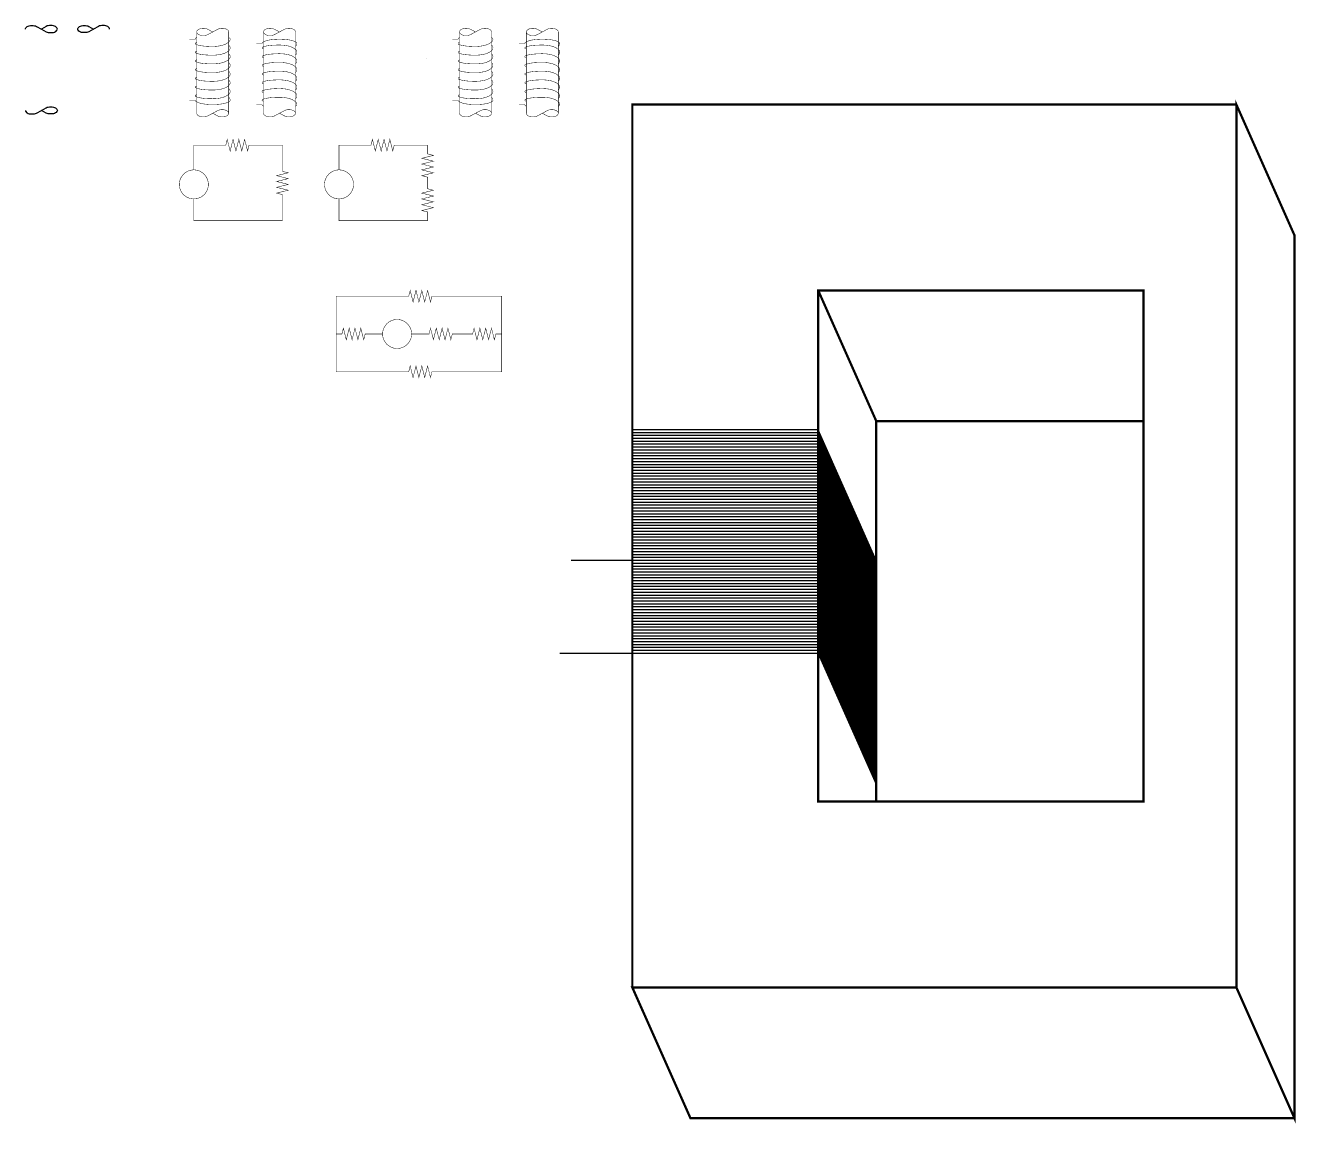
# Model space of a CAD drawing. Header units: inches. Extents: x 0 to 281, y -41 to 106.
# Drawn here: x 111.06 to 138.4, y 13.32 to 36.95 of the extents above; entities that cross this region are included whole.
import ezdxf

# ---------------------------------------------------------------- set-up
doc = ezdxf.new("R2010")
doc.units = ezdxf.units.IN
doc.header["$LTSCALE"] = 0.08
doc.header["$MEASUREMENT"] = 0

msp = doc.modelspace()

# ---------------------------------------------------------------- linework, layer by layer
for points in [[(111.062, 36.875, -0.161551), (111.071, 36.902, -0.106153), (111.104, 36.93, -0.070345), (111.147, 36.947, -0.056606), (111.203, 36.953, -0.056606), (111.26, 36.947, -0.065984), (111.3, 36.932), (111.406, 36.875), (111.512, 36.818, 0.065984), (111.553, 36.803, 0.056606), (111.609, 36.797, 0.056606), (111.666, 36.803, 0.070345), (111.709, 36.82, 0.106153), (111.741, 36.848, 0.161551), (111.75, 36.875, 0.161551), (111.741, 36.902, 0.106153), (111.709, 36.93, 0.070345), (111.666, 36.947, 0.056606), (111.609, 36.953, 0.056606), (111.553, 36.947, 0.065984), (111.512, 36.932), (111.406, 36.875)], [(112.875, 36.875, 0.161551), (112.866, 36.902, 0.106153), (112.834, 36.93, 0.070345), (112.791, 36.947, 0.056606), (112.734, 36.953, 0.056606), (112.678, 36.947, 0.065984), (112.637, 36.932), (112.531, 36.875), (112.425, 36.818, -0.065984), (112.385, 36.803, -0.056606), (112.328, 36.797, -0.056606), (112.272, 36.803, -0.070345), (112.229, 36.82, -0.106153), (112.196, 36.848, -0.161551), (112.188, 36.875, -0.161551), (112.196, 36.902, -0.106153), (112.229, 36.93, -0.070345), (112.272, 36.947, -0.056606), (112.328, 36.953, -0.056606), (112.385, 36.947, -0.065984), (112.425, 36.932), (112.531, 36.875)], [(111.062, 35.125, 0.161551), (111.071, 35.098, 0.106153), (111.104, 35.07, 0.070345), (111.147, 35.053, 0.056606), (111.203, 35.047, 0.056606), (111.26, 35.053, 0.065984), (111.3, 35.068), (111.406, 35.125), (111.512, 35.182, -0.065984), (111.553, 35.197, -0.056606), (111.609, 35.203, -0.056606), (111.666, 35.197, -0.070345), (111.709, 35.18, -0.106153), (111.741, 35.152, -0.161551), (111.75, 35.125, -0.161551), (111.741, 35.098, -0.106153), (111.709, 35.07, -0.070345), (111.666, 35.053, -0.056606), (111.609, 35.047, -0.056606), (111.553, 35.053, -0.065984), (111.512, 35.068), (111.406, 35.125)]]:
    msp.add_lwpolyline(points, format="xyb")
at = {"const_width": 0.01}
for points in [[(114.75, 36.692, 0.013361), (114.734, 36.683, 0.26275), (114.719, 36.656), (114.594, 36.656)], [(115.438, 36.812, 0.161551), (115.429, 36.84, 0.106153), (115.396, 36.868, 0.070345), (115.353, 36.884, 0.056606), (115.297, 36.891, 0.056606), (115.24, 36.884, 0.065984), (115.2, 36.869), (115.094, 36.812), (114.988, 36.756, -0.065984), (114.947, 36.741, -0.056606), (114.891, 36.734, -0.056606), (114.834, 36.741, -0.070345), (114.791, 36.757, -0.106153), (114.759, 36.785, -0.161551), (114.75, 36.812, -0.161551), (114.759, 36.84, -0.106153), (114.791, 36.868, -0.070345), (114.834, 36.884, -0.056606), (114.891, 36.891, -0.056606), (114.947, 36.884, -0.065984), (114.988, 36.869), (115.094, 36.812)], [(115.094, 36.5, 0.042752), (115.246, 36.513, 0.05603), (115.359, 36.546, 0.098709), (115.448, 36.605, 0.198145), (115.469, 36.656)], [(115.469, 36.656, 0.26275), (115.454, 36.683, 0.013361), (115.438, 36.692, 0.013361)], [(116.906, 36.562, 0.26275), (116.891, 36.589, 0.074651), (116.796, 36.629, 0.035463), (116.686, 36.648, 0.025802), (116.531, 36.656, 0.025802), (116.377, 36.648, 0.035463), (116.266, 36.629, 0.074651), (116.171, 36.589, 0.26275), (116.156, 36.562), (116.031, 36.562)], [(116.875, 36.812, 0.161551), (116.866, 36.84, 0.106153), (116.834, 36.868, 0.070345), (116.791, 36.884, 0.056606), (116.734, 36.891, 0.056606), (116.678, 36.884, 0.065984), (116.637, 36.869), (116.531, 36.812), (116.425, 36.756, -0.065984), (116.385, 36.741, -0.056606), (116.328, 36.734, -0.056606), (116.272, 36.741, -0.070345), (116.229, 36.757, -0.106153), (116.196, 36.785, -0.161551), (116.188, 36.812, -0.161551), (116.196, 36.84, -0.106153), (116.229, 36.868, -0.070345), (116.272, 36.884, -0.056606), (116.328, 36.891, -0.056606), (116.385, 36.884, -0.065984), (116.425, 36.869), (116.531, 36.812)], [(120.406, 36.692, 0.013361), (120.39, 36.683, 0.26275), (120.375, 36.656), (120.25, 36.656)], [(121.094, 36.812, 0.161551), (121.085, 36.84, 0.106153), (121.053, 36.868, 0.070345), (121.01, 36.884, 0.056606), (120.953, 36.891, 0.056606), (120.897, 36.884, 0.065984), (120.856, 36.869), (120.75, 36.812), (120.644, 36.756, -0.065984), (120.603, 36.741, -0.056606), (120.547, 36.734, -0.056606), (120.49, 36.741, -0.070345), (120.447, 36.757, -0.106153), (120.415, 36.785, -0.161551), (120.406, 36.812, -0.161551), (120.415, 36.84, -0.106153), (120.447, 36.868, -0.070345), (120.49, 36.884, -0.056606), (120.547, 36.891, -0.056606), (120.603, 36.884, -0.065984), (120.644, 36.869), (120.75, 36.812)], [(120.75, 36.5, 0.042752), (120.903, 36.513, 0.05603), (121.015, 36.546, 0.098709), (121.104, 36.605, 0.198145), (121.125, 36.656)], [(121.125, 36.656, 0.26275), (121.11, 36.683, 0.013361), (121.094, 36.692, 0.013361)], [(122.562, 36.562, 0.26275), (122.547, 36.589, 0.074651), (122.453, 36.629, 0.035463), (122.342, 36.648, 0.025802), (122.188, 36.656, 0.025802), (122.033, 36.648, 0.035463), (121.922, 36.629, 0.074651), (121.828, 36.589, 0.26275), (121.812, 36.562), (121.688, 36.562)], [(122.531, 36.812, 0.161551), (122.522, 36.84, 0.106153), (122.49, 36.868, 0.070345), (122.447, 36.884, 0.056606), (122.391, 36.891, 0.056606), (122.334, 36.884, 0.065984), (122.294, 36.869), (122.188, 36.812), (122.081, 36.756, -0.065984), (122.041, 36.741, -0.056606), (121.984, 36.734, -0.056606), (121.928, 36.741, -0.070345), (121.885, 36.757, -0.106153), (121.853, 36.785, -0.161551), (121.844, 36.812, -0.161551), (121.853, 36.84, -0.106153), (121.885, 36.868, -0.070345), (121.928, 36.884, -0.056606), (121.984, 36.891, -0.056606), (122.041, 36.884, -0.065984), (122.081, 36.869), (122.188, 36.812)], [(115.094, 36.5, -0.017233), (114.939, 36.505, -0.02406), (114.829, 36.518, -0.054403), (114.73, 36.546, -0.30612), (114.719, 36.562, -0.30612), (114.73, 36.579, -0.011378), (114.75, 36.587, -0.011378)], [(115.094, 36.312, -0.017233), (114.939, 36.318, -0.02406), (114.829, 36.331, -0.054403), (114.73, 36.359, -0.30612), (114.719, 36.375, -0.30612), (114.73, 36.391, -0.011378), (114.75, 36.399, -0.011378)], [(115.094, 36.312, 0.042752), (115.246, 36.326, 0.05603), (115.359, 36.358, 0.098709), (115.448, 36.418, 0.198145), (115.469, 36.469, 0.198145), (115.448, 36.52, 0.013016), (115.438, 36.529, 0.013016)], [(116.188, 36.445, -0.011378), (116.167, 36.452, -0.30612), (116.156, 36.469, -0.30612), (116.167, 36.485, -0.054403), (116.266, 36.513, -0.02406), (116.376, 36.526, -0.017233), (116.531, 36.531)], [(116.875, 36.314, 0.013016), (116.885, 36.324, 0.198145), (116.906, 36.375, 0.198145), (116.885, 36.426, 0.098709), (116.796, 36.485, 0.05603), (116.684, 36.518, 0.042752), (116.531, 36.531)], [(116.875, 36.502, 0.013016), (116.885, 36.512, 0.198145), (116.906, 36.562)], [(120.75, 36.5, -0.017233), (120.595, 36.505, -0.02406), (120.485, 36.518, -0.054403), (120.386, 36.546, -0.30612), (120.375, 36.562, -0.30612), (120.386, 36.579, -0.011378), (120.406, 36.587, -0.011378)], [(120.75, 36.312, -0.017233), (120.595, 36.318, -0.02406), (120.485, 36.331, -0.054403), (120.386, 36.359, -0.30612), (120.375, 36.375, -0.30612), (120.386, 36.391, -0.011378), (120.406, 36.399, -0.011378)], [(120.75, 36.312, 0.042752), (120.903, 36.326, 0.05603), (121.015, 36.358, 0.098709), (121.104, 36.418, 0.198145), (121.125, 36.469, 0.198145), (121.104, 36.52, 0.013016), (121.094, 36.529, 0.013016)], [(121.844, 36.445, -0.011378), (121.824, 36.452, -0.30612), (121.812, 36.469, -0.30612), (121.824, 36.485, -0.054403), (121.922, 36.513, -0.02406), (122.033, 36.526, -0.017233), (122.188, 36.531)], [(122.531, 36.314, 0.013016), (122.542, 36.324, 0.198145), (122.562, 36.375, 0.198145), (122.542, 36.426, 0.098709), (122.453, 36.485, 0.05603), (122.34, 36.518, 0.042752), (122.188, 36.531)], [(122.531, 36.502, 0.013016), (122.542, 36.512, 0.198145), (122.562, 36.562)], [(115.094, 36.125, -0.017233), (114.939, 36.13, -0.02406), (114.829, 36.143, -0.054403), (114.73, 36.171, -0.30612), (114.719, 36.188, -0.30612), (114.73, 36.204, -0.011378), (114.75, 36.212, -0.011378)], [(115.094, 36.125, 0.042752), (115.246, 36.138, 0.05603), (115.359, 36.171, 0.098709), (115.448, 36.23, 0.198145), (115.469, 36.281, 0.198145), (115.448, 36.332, 0.013016), (115.438, 36.342, 0.013016)], [(115.094, 35.938, 0.042752), (115.246, 35.951, 0.05603), (115.359, 35.983, 0.098709), (115.448, 36.043, 0.198145), (115.469, 36.094, 0.198145), (115.448, 36.145, 0.013016), (115.438, 36.154, 0.013016)], [(116.188, 36.257, -0.011378), (116.167, 36.265, -0.30612), (116.156, 36.281, -0.30612), (116.167, 36.298, -0.054403), (116.266, 36.325, -0.02406), (116.376, 36.338, -0.017233), (116.531, 36.344)], [(116.188, 36.07, -0.011378), (116.167, 36.077, -0.30612), (116.156, 36.094, -0.30612), (116.167, 36.11, -0.054403), (116.266, 36.138, -0.02406), (116.376, 36.151, -0.017233), (116.531, 36.156)], [(116.875, 36.127, 0.013016), (116.885, 36.137, 0.198145), (116.906, 36.188, 0.198145), (116.885, 36.238, 0.098709), (116.796, 36.298, 0.05603), (116.684, 36.331, 0.042752), (116.531, 36.344)], [(116.875, 35.939, 0.013016), (116.885, 35.949, 0.198145), (116.906, 36, 0.198145), (116.885, 36.051, 0.098709), (116.796, 36.11, 0.05603), (116.684, 36.143, 0.042752), (116.531, 36.156)], [(120.75, 36.125, -0.017233), (120.595, 36.13, -0.02406), (120.485, 36.143, -0.054403), (120.386, 36.171, -0.30612), (120.375, 36.188, -0.30612), (120.386, 36.204, -0.011378), (120.406, 36.212, -0.011378)], [(120.75, 36.125, 0.042752), (120.903, 36.138, 0.05603), (121.015, 36.171, 0.098709), (121.104, 36.23, 0.198145), (121.125, 36.281, 0.198145), (121.104, 36.332, 0.013016), (121.094, 36.342, 0.013016)], [(120.75, 35.938, 0.042752), (120.903, 35.951, 0.05603), (121.015, 35.983, 0.098709), (121.104, 36.043, 0.198145), (121.125, 36.094, 0.198145), (121.104, 36.145, 0.013016), (121.094, 36.154, 0.013016)], [(121.844, 36.257, -0.011378), (121.824, 36.265, -0.30612), (121.812, 36.281, -0.30612), (121.824, 36.298, -0.054403), (121.922, 36.325, -0.02406), (122.033, 36.338, -0.017233), (122.188, 36.344)], [(121.844, 36.07, -0.011378), (121.824, 36.077, -0.30612), (121.812, 36.094, -0.30612), (121.824, 36.11, -0.054403), (121.922, 36.138, -0.02406), (122.033, 36.151, -0.017233), (122.188, 36.156)], [(122.531, 36.127, 0.013016), (122.542, 36.137, 0.198145), (122.562, 36.188, 0.198145), (122.542, 36.238, 0.098709), (122.453, 36.298, 0.05603), (122.34, 36.331, 0.042752), (122.188, 36.344)], [(122.531, 35.939, 0.013016), (122.542, 35.949, 0.198145), (122.562, 36, 0.198145), (122.542, 36.051, 0.098709), (122.453, 36.11, 0.05603), (122.34, 36.143, 0.042752), (122.188, 36.156)], [(115.094, 35.938, -0.017233), (114.939, 35.943, -0.02406), (114.829, 35.956, -0.054403), (114.73, 35.984, -0.30612), (114.719, 36, -0.30612), (114.73, 36.016, -0.011378), (114.75, 36.024, -0.011378)], [(115.094, 35.75, -0.017233), (114.939, 35.755, -0.02406), (114.829, 35.768, -0.054403), (114.73, 35.796, -0.30612), (114.719, 35.812, -0.30612), (114.73, 35.829, -0.011378), (114.75, 35.837, -0.011378)], [(115.094, 35.75, 0.042752), (115.246, 35.763, 0.05603), (115.359, 35.796, 0.098709), (115.448, 35.855, 0.198145), (115.469, 35.906, 0.198145), (115.448, 35.957, 0.013016), (115.438, 35.967, 0.013016)], [(116.188, 35.882, -0.011378), (116.167, 35.89, -0.30612), (116.156, 35.906, -0.30612), (116.167, 35.923, -0.054403), (116.266, 35.95, -0.02406), (116.376, 35.963, -0.017233), (116.531, 35.969)], [(116.875, 35.752, 0.013016), (116.885, 35.762, 0.198145), (116.906, 35.812, 0.198145), (116.885, 35.863, 0.098709), (116.796, 35.923, 0.05603), (116.684, 35.956, 0.042752), (116.531, 35.969)], [(120.75, 35.938, -0.017233), (120.595, 35.943, -0.02406), (120.485, 35.956, -0.054403), (120.386, 35.984, -0.30612), (120.375, 36, -0.30612), (120.386, 36.016, -0.011378), (120.406, 36.024, -0.011378)], [(120.75, 35.75, -0.017233), (120.595, 35.755, -0.02406), (120.485, 35.768, -0.054403), (120.386, 35.796, -0.30612), (120.375, 35.812, -0.30612), (120.386, 35.829, -0.011378), (120.406, 35.837, -0.011378)], [(120.75, 35.75, 0.042752), (120.903, 35.763, 0.05603), (121.015, 35.796, 0.098709), (121.104, 35.855, 0.198145), (121.125, 35.906, 0.198145), (121.104, 35.957, 0.013016), (121.094, 35.967, 0.013016)], [(121.844, 35.882, -0.011378), (121.824, 35.89, -0.30612), (121.812, 35.906, -0.30612), (121.824, 35.923, -0.054403), (121.922, 35.95, -0.02406), (122.033, 35.963, -0.017233), (122.188, 35.969)], [(122.531, 35.752, 0.013016), (122.542, 35.762, 0.198145), (122.562, 35.812, 0.198145), (122.542, 35.863, 0.098709), (122.453, 35.923, 0.05603), (122.34, 35.956, 0.042752), (122.188, 35.969)], [(115.094, 35.562, -0.017233), (114.939, 35.568, -0.02406), (114.829, 35.581, -0.054403), (114.73, 35.609, -0.30612), (114.719, 35.625, -0.30612), (114.73, 35.641, -0.011378), (114.75, 35.649, -0.011378)], [(115.094, 35.562, 0.042752), (115.246, 35.576, 0.05603), (115.359, 35.608, 0.098709), (115.448, 35.668, 0.198145), (115.469, 35.719, 0.198145), (115.448, 35.77, 0.013016), (115.438, 35.779, 0.013016)], [(115.094, 35.375, 0.042752), (115.246, 35.388, 0.05603), (115.359, 35.421, 0.098709), (115.448, 35.48, 0.198145), (115.469, 35.531, 0.198145), (115.448, 35.582, 0.013016), (115.438, 35.592, 0.013016)], [(116.188, 35.695, -0.011378), (116.167, 35.702, -0.30612), (116.156, 35.719, -0.30612), (116.167, 35.735, -0.054403), (116.266, 35.763, -0.02406), (116.376, 35.776, -0.017233), (116.531, 35.781)], [(116.188, 35.507, -0.011378), (116.167, 35.515, -0.30612), (116.156, 35.531, -0.30612), (116.167, 35.548, -0.054403), (116.266, 35.575, -0.02406), (116.376, 35.588, -0.017233), (116.531, 35.594)], [(116.875, 35.564, 0.013016), (116.885, 35.574, 0.198145), (116.906, 35.625, 0.198145), (116.885, 35.676, 0.098709), (116.796, 35.735, 0.05603), (116.684, 35.768, 0.042752), (116.531, 35.781)], [(116.875, 35.377, 0.013016), (116.885, 35.387, 0.198145), (116.906, 35.438, 0.198145), (116.885, 35.488, 0.098709), (116.796, 35.548, 0.05603), (116.684, 35.581, 0.042752), (116.531, 35.594)], [(120.75, 35.562, -0.017233), (120.595, 35.568, -0.02406), (120.485, 35.581, -0.054403), (120.386, 35.609, -0.30612), (120.375, 35.625, -0.30612), (120.386, 35.641, -0.011378), (120.406, 35.649, -0.011378)], [(120.75, 35.562, 0.042752), (120.903, 35.576, 0.05603), (121.015, 35.608, 0.098709), (121.104, 35.668, 0.198145), (121.125, 35.719, 0.198145), (121.104, 35.77, 0.013016), (121.094, 35.779, 0.013016)], [(120.75, 35.375, 0.042752), (120.903, 35.388, 0.05603), (121.015, 35.421, 0.098709), (121.104, 35.48, 0.198145), (121.125, 35.531, 0.198145), (121.104, 35.582, 0.013016), (121.094, 35.592, 0.013016)], [(121.844, 35.695, -0.011378), (121.824, 35.702, -0.30612), (121.812, 35.719, -0.30612), (121.824, 35.735, -0.054403), (121.922, 35.763, -0.02406), (122.033, 35.776, -0.017233), (122.188, 35.781)], [(121.844, 35.507, -0.011378), (121.824, 35.515, -0.30612), (121.812, 35.531, -0.30612), (121.824, 35.548, -0.054403), (121.922, 35.575, -0.02406), (122.033, 35.588, -0.017233), (122.188, 35.594)], [(122.531, 35.564, 0.013016), (122.542, 35.574, 0.198145), (122.562, 35.625, 0.198145), (122.542, 35.676, 0.098709), (122.453, 35.735, 0.05603), (122.34, 35.768, 0.042752), (122.188, 35.781)], [(122.531, 35.377, 0.013016), (122.542, 35.387, 0.198145), (122.562, 35.438, 0.198145), (122.542, 35.488, 0.098709), (122.453, 35.548, 0.05603), (122.34, 35.581, 0.042752), (122.188, 35.594)], [(115.469, 35.344, -0.26275), (115.454, 35.317, -0.074651), (115.359, 35.277, -0.035463), (115.248, 35.258, -0.025802), (115.094, 35.25, -0.025802), (114.939, 35.258, -0.035463), (114.829, 35.277, -0.074651), (114.734, 35.317, -0.26275), (114.719, 35.344), (114.594, 35.344)], [(115.094, 35.375, -0.017233), (114.939, 35.38, -0.02406), (114.829, 35.393, -0.054403), (114.73, 35.421, -0.30612), (114.719, 35.438, -0.30612), (114.73, 35.454, -0.011378), (114.75, 35.462, -0.011378)], [(115.469, 35.344, 0.198145), (115.448, 35.395, 0.013016), (115.438, 35.404, 0.013016)], [(116.188, 35.32, -0.011378), (116.167, 35.327, -0.30612), (116.156, 35.344, -0.30612), (116.167, 35.36, -0.054403), (116.266, 35.388, -0.02406), (116.376, 35.401, -0.017233), (116.531, 35.406)], [(116.906, 35.25, 0.198145), (116.885, 35.301, 0.098709), (116.796, 35.36, 0.05603), (116.684, 35.393, 0.042752), (116.531, 35.406)], [(121.125, 35.344, -0.26275), (121.11, 35.317, -0.074651), (121.015, 35.277, -0.035463), (120.904, 35.258, -0.025802), (120.75, 35.25, -0.025802), (120.596, 35.258, -0.035463), (120.485, 35.277, -0.074651), (120.39, 35.317, -0.26275), (120.375, 35.344), (120.25, 35.344)], [(120.75, 35.375, -0.017233), (120.595, 35.38, -0.02406), (120.485, 35.393, -0.054403), (120.386, 35.421, -0.30612), (120.375, 35.438, -0.30612), (120.386, 35.454, -0.011378), (120.406, 35.462, -0.011378)], [(121.125, 35.344, 0.198145), (121.104, 35.395, 0.013016), (121.094, 35.404, 0.013016)], [(121.844, 35.32, -0.011378), (121.824, 35.327, -0.30612), (121.812, 35.344, -0.30612), (121.824, 35.36, -0.054403), (121.922, 35.388, -0.02406), (122.033, 35.401, -0.017233), (122.188, 35.406)], [(122.562, 35.25, 0.198145), (122.542, 35.301, 0.098709), (122.453, 35.36, 0.05603), (122.34, 35.393, 0.042752), (122.188, 35.406)], [(114.75, 35.062, 0.161551), (114.759, 35.035, 0.106153), (114.791, 35.007, 0.070345), (114.834, 34.991, 0.056606), (114.891, 34.984, 0.056606), (114.947, 34.991, 0.065984), (114.988, 35.006), (115.094, 35.062), (115.2, 35.119, -0.065984), (115.24, 35.134, -0.056606), (115.297, 35.141, -0.056606), (115.353, 35.134, -0.070345), (115.396, 35.118, -0.106153), (115.429, 35.09, -0.161551), (115.438, 35.062, -0.161551), (115.429, 35.035, -0.106153), (115.396, 35.007, -0.070345), (115.353, 34.991, -0.056606), (115.297, 34.984, -0.056606), (115.24, 34.991, -0.065984), (115.2, 35.006), (115.094, 35.062)], [(116.188, 35.214, -0.013361), (116.171, 35.223, -0.26275), (116.156, 35.25), (116.031, 35.25)], [(116.188, 35.062, 0.161551), (116.196, 35.035, 0.106153), (116.229, 35.007, 0.070345), (116.272, 34.991, 0.056606), (116.328, 34.984, 0.056606), (116.385, 34.991, 0.065984), (116.425, 35.006), (116.531, 35.062), (116.637, 35.119, -0.065984), (116.678, 35.134, -0.056606), (116.734, 35.141, -0.056606), (116.791, 35.134, -0.070345), (116.834, 35.118, -0.106153), (116.866, 35.09, -0.161551), (116.875, 35.062, -0.161551), (116.866, 35.035, -0.106153), (116.834, 35.007, -0.070345), (116.791, 34.991, -0.056606), (116.734, 34.984, -0.056606), (116.678, 34.991, -0.065984), (116.637, 35.006), (116.531, 35.062)], [(116.906, 35.25, -0.26275), (116.891, 35.223, -0.013361), (116.875, 35.214, -0.013361)], [(120.406, 35.062, 0.161551), (120.415, 35.035, 0.106153), (120.447, 35.007, 0.070345), (120.49, 34.991, 0.056606), (120.547, 34.984, 0.056606), (120.603, 34.991, 0.065984), (120.644, 35.006), (120.75, 35.062), (120.856, 35.119, -0.065984), (120.897, 35.134, -0.056606), (120.953, 35.141, -0.056606), (121.01, 35.134, -0.070345), (121.053, 35.118, -0.106153), (121.085, 35.09, -0.161551), (121.094, 35.062, -0.161551), (121.085, 35.035, -0.106153), (121.053, 35.007, -0.070345), (121.01, 34.991, -0.056606), (120.953, 34.984, -0.056606), (120.897, 34.991, -0.065984), (120.856, 35.006), (120.75, 35.062)], [(121.844, 35.214, -0.013361), (121.828, 35.223, -0.26275), (121.812, 35.25), (121.688, 35.25)], [(121.844, 35.062, 0.161551), (121.853, 35.035, 0.106153), (121.885, 35.007, 0.070345), (121.928, 34.991, 0.056606), (121.984, 34.984, 0.056606), (122.041, 34.991, 0.065984), (122.081, 35.006), (122.188, 35.062), (122.294, 35.119, -0.065984), (122.334, 35.134, -0.056606), (122.391, 35.141, -0.056606), (122.447, 35.134, -0.070345), (122.49, 35.118, -0.106153), (122.522, 35.09, -0.161551), (122.531, 35.062, -0.161551), (122.522, 35.035, -0.106153), (122.49, 35.007, -0.070345), (122.447, 34.991, -0.056606), (122.391, 34.984, -0.056606), (122.334, 34.991, -0.065984), (122.294, 35.006), (122.188, 35.062)], [(122.562, 35.25, -0.26275), (122.547, 35.223, -0.013361), (122.531, 35.214, -0.013361)]]:
    msp.add_lwpolyline(points, format="xyb", dxfattribs=at)
for points, const_width in [([(114.75, 36.812), (114.75, 35.062)], 0.01), ([(115.438, 36.812), (115.438, 35.062)], 0.01), ([(116.188, 36.812), (116.188, 35.062)], 0.01), ([(116.875, 36.812), (116.875, 35.062)], 0.01), ([(120.406, 36.812), (120.406, 35.062)], 0.01), ([(121.094, 36.812), (121.094, 35.062)], 0.01), ([(121.844, 36.812), (121.844, 35.062)], 0.01), ([(122.531, 36.812), (122.531, 35.062)], 0.01), ([(124.125, 16.25), (124.125, 35.25), (137.125, 35.25)], 0.05), ([(115.312, 34.375), (115.375, 34.375), (115.406, 34.5), (115.469, 34.25), (115.531, 34.5), (115.594, 34.25), (115.656, 34.5), (115.719, 34.25), (115.781, 34.5), (115.844, 34.25), (115.875, 34.375), (115.938, 34.375)], 0.01), ([(118.438, 34.375), (118.5, 34.375), (118.531, 34.5), (118.594, 34.25), (118.656, 34.5), (118.719, 34.25), (118.781, 34.5), (118.844, 34.25), (118.906, 34.5), (118.969, 34.25), (119, 34.375), (119.062, 34.375)], 0.01), ([(114.688, 33.844), (114.688, 34.375), (115.312, 34.375)], 0.01), ([(115.938, 34.375), (116.594, 34.375), (116.594, 33.875)], 0.01), ([(117.812, 33.844), (117.812, 34.375), (118.438, 34.375)], 0.01), ([(119.062, 34.375), (119.719, 34.375)], 0.01), ([(119.719, 33.625), (119.719, 33.688), (119.594, 33.719), (119.844, 33.781), (119.594, 33.844), (119.844, 33.906), (119.594, 33.969), (119.844, 34.031), (119.594, 34.094), (119.844, 34.156), (119.719, 34.188), (119.719, 34.25)], 0.01), ([(119.719, 34.375), (119.719, 34.25)], 0.01), ([(116.594, 33.25), (116.594, 33.312), (116.469, 33.344), (116.719, 33.406), (116.469, 33.469), (116.719, 33.531), (116.469, 33.594), (116.719, 33.656), (116.469, 33.719), (116.719, 33.781), (116.594, 33.812), (116.594, 33.875)], 0.01), ([(119.719, 33.625), (119.719, 33.5)], 0.01), ([(119.719, 32.875), (119.719, 32.938), (119.594, 32.969), (119.844, 33.031), (119.594, 33.094), (119.844, 33.156), (119.594, 33.219), (119.844, 33.281), (119.594, 33.344), (119.844, 33.406), (119.719, 33.438), (119.719, 33.5)], 0.01), ([(116.594, 32.75), (114.688, 32.75), (114.688, 33.219)], 0.01), ([(116.594, 33.25), (116.594, 32.75)], 0.01), ([(119.719, 32.75), (117.812, 32.75), (117.812, 33.219)], 0.01), ([(119.719, 32.875), (119.719, 32.75)], 0.01), ([(119.25, 31.125), (119.312, 31.125), (119.344, 31.25), (119.406, 31), (119.469, 31.25), (119.531, 31), (119.594, 31.25), (119.656, 31), (119.719, 31.25), (119.781, 31), (119.812, 31.125), (119.875, 31.125)], 0.01), ([(128.125, 31.25), (129.375, 28.438), (135.125, 28.438)], 0.05), ([(117.812, 30.312), (117.75, 30.312), (117.75, 31.125), (119.25, 31.125)], 0.01), ([(121.25, 30.312), (121.312, 30.312), (121.312, 31.125), (119.875, 31.125)], 0.01), ([(117.812, 30.312), (117.875, 30.312), (117.906, 30.438), (117.969, 30.188), (118.031, 30.438), (118.094, 30.188), (118.156, 30.438), (118.219, 30.188), (118.281, 30.438), (118.344, 30.188), (118.375, 30.312), (118.438, 30.312)], 0.01), ([(119.688, 30.312), (119.75, 30.312), (119.781, 30.438), (119.844, 30.188), (119.906, 30.438), (119.969, 30.188), (120.031, 30.438), (120.094, 30.188), (120.156, 30.438), (120.219, 30.188), (120.25, 30.312), (120.312, 30.312)], 0.01), ([(120.625, 30.312), (120.688, 30.312), (120.719, 30.438), (120.781, 30.188), (120.844, 30.438), (120.906, 30.188), (120.969, 30.438), (121.031, 30.188), (121.094, 30.438), (121.156, 30.188), (121.188, 30.312), (121.25, 30.312)], 0.01), ([(117.75, 30.312), (117.75, 29.5), (119.25, 29.5)], 0.01), ([(118.75, 30.312), (118.438, 30.312)], 0.01), ([(119.375, 30.312), (119.688, 30.312)], 0.01), ([(121.312, 30.312), (121.312, 29.5), (119.875, 29.5)], 0.01), ([(120.312, 30.312), (120.625, 30.312)], 0.01), ([(119.25, 29.5), (119.312, 29.5), (119.344, 29.625), (119.406, 29.375), (119.469, 29.625), (119.531, 29.375), (119.594, 29.625), (119.656, 29.375), (119.719, 29.625), (119.781, 29.375), (119.812, 29.5), (119.875, 29.5)], 0.01), ([(129.375, 28.438), (129.375, 20.25)], 0.05), ([(137.125, 16.25), (124.125, 16.25), (125.375, 13.438), (138.375, 13.438)], 0.05)]:
    msp.add_lwpolyline(points, dxfattribs=dict(const_width=const_width))
for points in [[(119.688, 36.25), (119.688, 36.25)], [(129.375, 25.438), (128.125, 28.25), (124.125, 28.25)], [(129.375, 25.375), (128.125, 28.188), (124.125, 28.188)], [(129.375, 25.312), (128.125, 28.125), (124.125, 28.125)], [(129.375, 25.25), (128.125, 28.062), (124.125, 28.062)], [(129.375, 25.188), (128.125, 28), (124.125, 28)], [(129.375, 25.125), (128.125, 27.938), (124.125, 27.938)], [(129.375, 25.062), (128.125, 27.875), (124.125, 27.875)], [(129.375, 25), (128.125, 27.812), (124.125, 27.812)], [(129.375, 24.938), (128.125, 27.75), (124.125, 27.75)], [(129.375, 24.875), (128.125, 27.688), (124.125, 27.688)], [(129.375, 24.812), (128.125, 27.625), (124.125, 27.625)], [(129.375, 24.75), (128.125, 27.562), (124.125, 27.562)], [(129.375, 24.688), (128.125, 27.5), (124.125, 27.5)], [(129.375, 24.625), (128.125, 27.438), (124.125, 27.438)], [(129.375, 24.562), (128.125, 27.375), (124.125, 27.375)], [(129.375, 24.5), (128.125, 27.312), (124.125, 27.312)], [(129.375, 24.438), (128.125, 27.25), (124.125, 27.25)], [(129.375, 24.375), (128.125, 27.188), (124.125, 27.188)], [(129.375, 24.312), (128.125, 27.125), (124.125, 27.125)], [(129.375, 24.25), (128.125, 27.062), (124.125, 27.062)], [(129.375, 24.188), (128.125, 27), (124.125, 27)], [(129.375, 24.125), (128.125, 26.938), (124.125, 26.938)], [(129.375, 24.062), (128.125, 26.875), (124.125, 26.875)], [(129.375, 24), (128.125, 26.812), (124.125, 26.812)], [(129.375, 23.938), (128.125, 26.75), (124.125, 26.75)], [(129.375, 23.875), (128.125, 26.688), (124.125, 26.688)], [(129.375, 23.812), (128.125, 26.625), (124.125, 26.625)], [(129.375, 23.75), (128.125, 26.562), (124.125, 26.562)], [(129.375, 23.688), (128.125, 26.5), (124.125, 26.5)], [(129.375, 23.625), (128.125, 26.438), (124.125, 26.438)], [(129.375, 23.562), (128.125, 26.375), (124.125, 26.375)], [(129.375, 23.5), (128.125, 26.312), (124.125, 26.312)], [(129.375, 23.438), (128.125, 26.25), (124.125, 26.25)], [(129.375, 23.375), (128.125, 26.188), (124.125, 26.188)], [(129.375, 23.312), (128.125, 26.125), (124.125, 26.125)], [(129.375, 23.25), (128.125, 26.062), (124.125, 26.062)], [(129.375, 23.188), (128.125, 26), (124.125, 26)], [(129.375, 23.125), (128.125, 25.938), (124.125, 25.938)], [(129.375, 23.062), (128.125, 25.875), (124.125, 25.875)], [(129.375, 23), (128.125, 25.812), (124.125, 25.812)], [(129.375, 22.938), (128.125, 25.75), (124.125, 25.75)], [(124.125, 25.438), (122.808, 25.438)], [(129.375, 22.875), (128.125, 25.688), (124.125, 25.688)], [(129.375, 22.812), (128.125, 25.625), (124.125, 25.625)], [(129.375, 22.75), (128.125, 25.562), (124.125, 25.562)], [(129.375, 22.688), (128.125, 25.5), (124.125, 25.5)], [(129.375, 22.625), (128.125, 25.438), (124.125, 25.438)], [(129.375, 22.562), (128.125, 25.375), (124.125, 25.375)], [(129.375, 22.5), (128.125, 25.312), (124.125, 25.312)], [(129.375, 22.438), (128.125, 25.25), (124.125, 25.25)], [(129.375, 22.375), (128.125, 25.188), (124.125, 25.188)], [(129.375, 22.312), (128.125, 25.125), (124.125, 25.125)], [(129.375, 22.25), (128.125, 25.062), (124.125, 25.062)], [(129.375, 22.188), (128.125, 25), (124.125, 25)], [(129.375, 22.125), (128.125, 24.938), (124.125, 24.938)], [(129.375, 22.062), (128.125, 24.875), (124.125, 24.875)], [(129.375, 22), (128.125, 24.812), (124.125, 24.812)], [(129.375, 21.938), (128.125, 24.75), (124.125, 24.75)], [(129.375, 21.875), (128.125, 24.688), (124.125, 24.688)], [(129.375, 21.812), (128.125, 24.625), (124.125, 24.625)], [(129.375, 21.75), (128.125, 24.562), (124.125, 24.562)], [(129.375, 21.688), (128.125, 24.5), (124.125, 24.5)], [(129.375, 21.625), (128.125, 24.438), (124.125, 24.438)], [(129.375, 21.562), (128.125, 24.375), (124.125, 24.375)], [(129.375, 21.5), (128.125, 24.312), (124.125, 24.312)], [(129.375, 21.438), (128.125, 24.25), (124.125, 24.25)], [(129.375, 21.375), (128.125, 24.188), (124.125, 24.188)], [(129.375, 21.312), (128.125, 24.125), (124.125, 24.125)], [(129.375, 21.25), (128.125, 24.062), (124.125, 24.062)], [(129.375, 21.188), (128.125, 24), (124.125, 24)], [(129.375, 21.125), (128.125, 23.938), (124.125, 23.938)], [(129.375, 21.062), (128.125, 23.875), (124.125, 23.875)], [(129.375, 21), (128.125, 23.812), (124.125, 23.812)], [(129.375, 20.938), (128.125, 23.75), (124.125, 23.75)], [(129.375, 20.875), (128.125, 23.688), (124.125, 23.688)], [(129.375, 20.812), (128.125, 23.625), (124.125, 23.625)], [(129.375, 20.75), (128.125, 23.562), (124.125, 23.562)], [(128.125, 23.438), (122.562, 23.438)], [(129.375, 20.688), (128.125, 23.5), (124.125, 23.5)], [(128.125, 23.438), (129.375, 20.625)]]:
    msp.add_lwpolyline(points)
at = {"const_width": 0.05}
for points in [[(137.125, 35.25), (137.125, 16.25), (138.375, 13.438), (138.375, 32.438)], [(128.125, 20.25), (135.125, 20.25), (135.125, 31.25), (128.125, 31.25)]]:
    msp.add_lwpolyline(points, close=True, dxfattribs=at)
at = {"const_width": 0.01}
for points in [[(114.375, 33.531, 0.098491), (114.399, 33.412, 0.098491), (114.467, 33.31, 0.098491), (114.568, 33.243, 0.098491), (114.688, 33.219, 0.098491), (114.807, 33.243, 0.098491), (114.908, 33.31, 0.098491), (114.976, 33.412, 0.098491), (115, 33.531, 0.098491), (114.976, 33.651, 0.098491), (114.908, 33.752, 0.098491), (114.807, 33.82, 0.098491), (114.688, 33.844, 0.098491), (114.568, 33.82, 0.098491), (114.467, 33.752, 0.098491), (114.399, 33.651, 0.098491)], [(117.5, 33.531, 0.098491), (117.524, 33.412, 0.098491), (117.592, 33.31, 0.098491), (117.693, 33.243, 0.098491), (117.812, 33.219, 0.098491), (117.932, 33.243, 0.098491), (118.033, 33.31, 0.098491), (118.101, 33.412, 0.098491), (118.125, 33.531, 0.098491), (118.101, 33.651, 0.098491), (118.033, 33.752, 0.098491), (117.932, 33.82, 0.098491), (117.812, 33.844, 0.098491), (117.693, 33.82, 0.098491), (117.592, 33.752, 0.098491), (117.524, 33.651, 0.098491)], [(118.75, 30.312, 0.098491), (118.774, 30.193, 0.098491), (118.842, 30.092, 0.098491), (118.943, 30.024, 0.098491), (119.062, 30, 0.098491), (119.182, 30.024, 0.098491), (119.283, 30.092, 0.098491), (119.351, 30.193, 0.098491), (119.375, 30.312, 0.098491), (119.351, 30.432, 0.098491), (119.283, 30.533, 0.098491), (119.182, 30.601, 0.098491), (119.062, 30.625, 0.098491), (118.943, 30.601, 0.098491), (118.842, 30.533, 0.098491), (118.774, 30.432, 0.098491)]]:
    msp.add_lwpolyline(points, format="xyb", close=True, dxfattribs=at)

doc.saveas('drawing.dxf')
